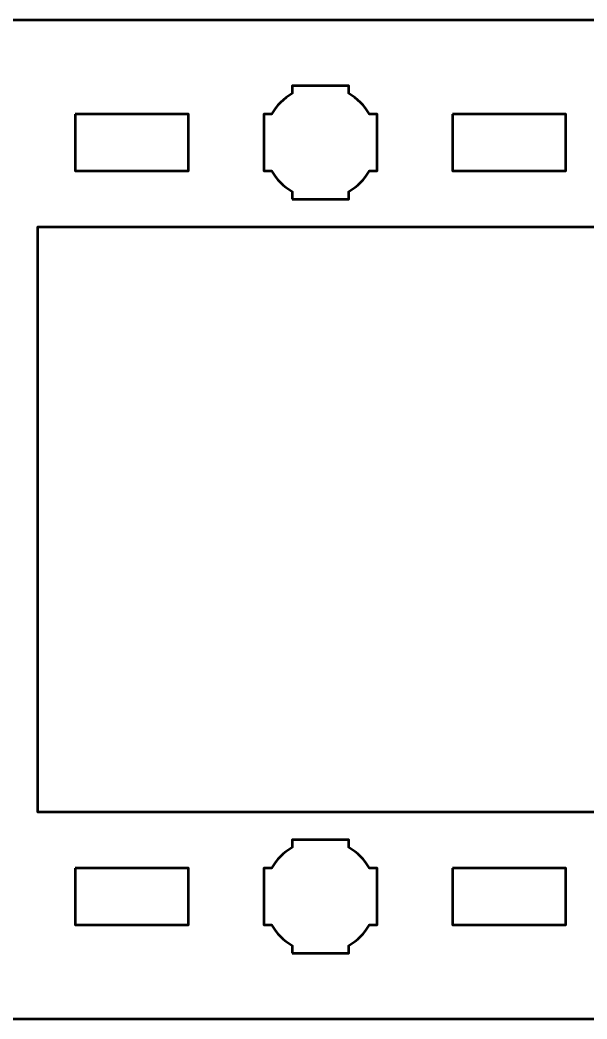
# Model space of a CAD drawing. Header units: centimetres. Extents: x -21.5 to -4.8, y -53.5 to -18.2.
# Drawn here: x -13.09 to -10.09, y -35.5 to -30.2 of the extents above; entities that cross this region are included whole.
import ezdxf

# ---------------------------------------------------------------- set-up
doc = ezdxf.new("R2010")
doc.units = ezdxf.units.CM
doc.header["$MEASUREMENT"] = 0
doc.layers.add('Layer 1', color=7, linetype='Continuous')

msp = doc.modelspace()

# ---------------------------------------------------------------- linework, layer by layer
at = {"layer": 'Layer 1', "lineweight": 53}
for points, knots in [([(-9.49999, -34.39999), (-9.49999, -34.39999), (-12.99993, -34.39999), (-12.99993, -34.39999), (-12.99993, -34.39999), (-12.99993, -33.38821), (-12.99993, -32.31176), (-12.99993, -31.29999), (-12.99993, -31.29999), (-12.99993, -31.29999), (-9.49999, -31.29999), (-9.49999, -31.29999), (-9.49999, -31.29999), (-9.49999, -31.29999), (-9.5, -31.14999), (-9.5, -31.14999), (-9.5, -31.14999), (-9.5, -31.14999), (-9.50002, -31.14999), (-9.50002, -31.14999), (-9.50002, -31.14999), (-9.50002, -31.14999), (-9.64995, -31.14999), (-9.64995, -31.14999), (-9.64995, -31.14999), (-9.64995, -31.14999), (-9.64995, -31.10988), (-9.64995, -31.10988), (-9.64995, -31.10988), (-9.69556, -31.08356), (-9.73348, -31.04553), (-9.7598, -31.00006), (-9.7598, -31.00006), (-9.7598, -31.00006), (-9.80002, -31.00006), (-9.80002, -31.00006), (-9.80002, -31.00006), (-9.80002, -31.00006), (-9.80002, -30.84999), (-9.80002, -30.84999), (-9.80002, -30.84999), (-9.80002, -30.84999), (-9.80002, -30.70006), (-9.80002, -30.70006), (-9.80002, -30.70006), (-9.80002, -30.70006), (-9.7598, -30.70006), (-9.7598, -30.70006), (-9.7598, -30.70006), (-9.73348, -30.65444), (-9.69556, -30.61656), (-9.64995, -30.59024), (-9.64995, -30.59024), (-9.64995, -30.59024), (-9.64995, -30.54999), (-9.64995, -30.54999), (-9.64995, -30.54999), (-9.64995, -30.54999), (-9.50002, -30.54999), (-9.50002, -30.54999), (-9.50002, -30.54999), (-9.50002, -30.54999), (-9.5, -30.54999), (-9.5, -30.54999), (-9.5, -30.54999), (-9.5, -30.54999), (-9.49999, -30.19997), (-9.49999, -30.19997), (-9.49999, -30.19997), (-9.49999, -30.19997), (-15.64994, -30.19997), (-15.64994, -30.19997), (-15.64994, -30.19997), (-15.92694, -30.19997), (-16.15004, -30.42306), (-16.15004, -30.70006), (-16.15004, -30.70006), (-16.15004, -30.70006), (-16.15004, -34.99992), (-16.15004, -34.99992), (-16.15004, -34.99992), (-16.15004, -35.27706), (-15.92694, -35.50002), (-15.64994, -35.50002), (-15.64994, -35.50002), (-15.64994, -35.50002), (-9.49999, -35.50002), (-9.49999, -35.50002), (-9.49999, -35.50002), (-9.49999, -35.50002), (-9.49999, -35.14999), (-9.49999, -35.14999), (-9.49999, -35.14999), (-9.49999, -35.14999), (-9.50002, -35.14999), (-9.50002, -35.14999), (-9.50002, -35.14999), (-9.50002, -35.14999), (-9.64995, -35.14999), (-9.64995, -35.14999), (-9.64995, -35.14999), (-9.64995, -35.14999), (-9.64995, -35.10988), (-9.64995, -35.10988), (-9.64995, -35.10988), (-9.69556, -35.08356), (-9.73348, -35.04553), (-9.7598, -35.00006), (-9.7598, -35.00006), (-9.7598, -35.00006), (-9.80002, -35.00006), (-9.80002, -35.00006), (-9.80002, -35.00006), (-9.80002, -35.00006), (-9.80002, -34.84999), (-9.80002, -34.84999), (-9.80002, -34.84999), (-9.80002, -34.84999), (-9.80002, -34.70006), (-9.80002, -34.70006), (-9.80002, -34.70006), (-9.80002, -34.70006), (-9.7598, -34.70006), (-9.7598, -34.70006), (-9.7598, -34.70006), (-9.73348, -34.65444), (-9.69556, -34.61656), (-9.64995, -34.59024), (-9.64995, -34.59024), (-9.64995, -34.59024), (-9.64995, -34.54999), (-9.64995, -34.54999), (-9.64995, -34.54999), (-9.64995, -34.54999), (-9.50002, -34.54999), (-9.50002, -34.54999), (-9.50002, -34.54999), (-9.50002, -34.54999), (-9.49999, -34.54999), (-9.49999, -34.54999), (-9.49999, -34.54999), (-9.49999, -34.54999), (-9.49999, -34.39999), (-9.49999, -34.39999)], [0, 0, 0, 0, 0.0277778, 0.0277778, 0.0277778, 0.0277778, 0.0555556, 0.0555556, 0.0555556, 0.0555556, 0.0833333, 0.0833333, 0.0833333, 0.0833333, 0.1111111, 0.1111111, 0.1111111, 0.1111111, 0.1388889, 0.1388889, 0.1388889, 0.1388889, 0.1666667, 0.1666667, 0.1666667, 0.1666667, 0.1944444, 0.1944444, 0.1944444, 0.1944444, 0.2222222, 0.2222222, 0.2222222, 0.2222222, 0.25, 0.25, 0.25, 0.25, 0.2777778, 0.2777778, 0.2777778, 0.2777778, 0.3055556, 0.3055556, 0.3055556, 0.3055556, 0.3333333, 0.3333333, 0.3333333, 0.3333333, 0.3611111, 0.3611111, 0.3611111, 0.3611111, 0.3888889, 0.3888889, 0.3888889, 0.3888889, 0.4166667, 0.4166667, 0.4166667, 0.4166667, 0.4444444, 0.4444444, 0.4444444, 0.4444444, 0.4722222, 0.4722222, 0.4722222, 0.4722222, 0.5, 0.5, 0.5, 0.5, 0.5277778, 0.5277778, 0.5277778, 0.5277778, 0.5555556, 0.5555556, 0.5555556, 0.5555556, 0.5833333, 0.5833333, 0.5833333, 0.5833333, 0.6111111, 0.6111111, 0.6111111, 0.6111111, 0.6388889, 0.6388889, 0.6388889, 0.6388889, 0.6666667, 0.6666667, 0.6666667, 0.6666667, 0.6944444, 0.6944444, 0.6944444, 0.6944444, 0.7222222, 0.7222222, 0.7222222, 0.7222222, 0.75, 0.75, 0.75, 0.75, 0.7777778, 0.7777778, 0.7777778, 0.7777778, 0.8055556, 0.8055556, 0.8055556, 0.8055556, 0.8333333, 0.8333333, 0.8333333, 0.8333333, 0.8611111, 0.8611111, 0.8611111, 0.8611111, 0.8888889, 0.8888889, 0.8888889, 0.8888889, 0.9166667, 0.9166667, 0.9166667, 0.9166667, 0.9444444, 0.9444444, 0.9444444, 0.9444444, 0.9722222, 0.9722222, 0.9722222, 0.9722222, 1, 1, 1, 1]), ([(-11.64995, -31.14999), (-11.64995, -31.14999), (-11.64995, -31.10988), (-11.64995, -31.10988), (-11.64995, -31.10988), (-11.69556, -31.08356), (-11.73348, -31.04553), (-11.7598, -31.00006), (-11.7598, -31.00006), (-11.7598, -31.00006), (-11.80002, -31.00006), (-11.80002, -31.00006), (-11.80002, -31.00006), (-11.80002, -31.00006), (-11.80002, -30.84999), (-11.80002, -30.84999), (-11.80002, -30.84999), (-11.80002, -30.84999), (-11.80002, -30.70006), (-11.80002, -30.70006), (-11.80002, -30.70006), (-11.80002, -30.70006), (-11.7598, -30.70006), (-11.7598, -30.70006), (-11.7598, -30.70006), (-11.73348, -30.65444), (-11.69556, -30.61656), (-11.64995, -30.59024), (-11.64995, -30.59024), (-11.64995, -30.59024), (-11.64995, -30.54999), (-11.64995, -30.54999), (-11.64995, -30.54999), (-11.64995, -30.54999), (-11.50002, -30.54999), (-11.50002, -30.54999), (-11.50002, -30.54999), (-11.50002, -30.54999), (-11.34994, -30.54999), (-11.34994, -30.54999), (-11.34994, -30.54999), (-11.34994, -30.54999), (-11.34994, -30.59024), (-11.34994, -30.59024), (-11.34994, -30.59024), (-11.30447, -30.61656), (-11.26644, -30.65444), (-11.24012, -30.70006), (-11.24012, -30.70006), (-11.24012, -30.70006), (-11.20001, -30.70006), (-11.20001, -30.70006), (-11.20001, -30.70006), (-11.20001, -30.70006), (-11.20001, -30.84999), (-11.20001, -30.84999), (-11.20001, -30.84999), (-11.20001, -30.84999), (-11.20001, -31.00006), (-11.20001, -31.00006), (-11.20001, -31.00006), (-11.20001, -31.00006), (-11.24012, -31.00006), (-11.24012, -31.00006), (-11.24012, -31.00006), (-11.26644, -31.04553), (-11.30447, -31.08356), (-11.34994, -31.10988), (-11.34994, -31.10988), (-11.34994, -31.10988), (-11.34994, -31.14999), (-11.34994, -31.14999), (-11.34994, -31.14999), (-11.34994, -31.14999), (-11.50002, -31.14999), (-11.50002, -31.14999), (-11.50002, -31.14999), (-11.50002, -31.14999), (-11.64995, -31.14999), (-11.64995, -31.14999)], [0, 0, 0, 0, 0.05, 0.05, 0.05, 0.05, 0.1, 0.1, 0.1, 0.1, 0.15, 0.15, 0.15, 0.15, 0.2, 0.2, 0.2, 0.2, 0.25, 0.25, 0.25, 0.25, 0.3, 0.3, 0.3, 0.3, 0.35, 0.35, 0.35, 0.35, 0.4, 0.4, 0.4, 0.4, 0.45, 0.45, 0.45, 0.45, 0.5, 0.5, 0.5, 0.5, 0.55, 0.55, 0.55, 0.55, 0.6, 0.6, 0.6, 0.6, 0.65, 0.65, 0.65, 0.65, 0.7, 0.7, 0.7, 0.7, 0.75, 0.75, 0.75, 0.75, 0.8, 0.8, 0.8, 0.8, 0.85, 0.85, 0.85, 0.85, 0.9, 0.9, 0.9, 0.9, 0.95, 0.95, 0.95, 0.95, 1, 1, 1, 1]), ([(-12.79999, -30.70006), (-12.79999, -30.70006), (-12.19999, -30.70006), (-12.19999, -30.70006), (-12.19999, -30.70006), (-12.19999, -30.70006), (-12.19999, -31.00007), (-12.19999, -31.00007), (-12.19999, -31.00007), (-12.19999, -31.00007), (-12.79999, -31.00007), (-12.79999, -31.00007), (-12.79999, -31.00007), (-12.79999, -31.00007), (-12.79999, -30.70006), (-12.79999, -30.70006)], [0, 0, 0, 0, 0.25, 0.25, 0.25, 0.25, 0.5, 0.5, 0.5, 0.5, 0.75, 0.75, 0.75, 0.75, 1, 1, 1, 1]), ([(-10.80003, -30.70006), (-10.80003, -30.70006), (-10.20002, -30.70006), (-10.20002, -30.70006), (-10.20002, -30.70006), (-10.20002, -30.70006), (-10.20002, -31.00007), (-10.20002, -31.00007), (-10.20002, -31.00007), (-10.20002, -31.00007), (-10.80003, -31.00007), (-10.80003, -31.00007), (-10.80003, -31.00007), (-10.80003, -31.00007), (-10.80003, -30.70006), (-10.80003, -30.70006)], [0, 0, 0, 0, 0.25, 0.25, 0.25, 0.25, 0.5, 0.5, 0.5, 0.5, 0.75, 0.75, 0.75, 0.75, 1, 1, 1, 1]), ([(-11.64995, -35.14999), (-11.64995, -35.14999), (-11.64995, -35.10988), (-11.64995, -35.10988), (-11.64995, -35.10988), (-11.69556, -35.08356), (-11.73348, -35.04553), (-11.7598, -35.00006), (-11.7598, -35.00006), (-11.7598, -35.00006), (-11.80002, -35.00006), (-11.80002, -35.00006), (-11.80002, -35.00006), (-11.80002, -35.00006), (-11.80002, -34.84999), (-11.80002, -34.84999), (-11.80002, -34.84999), (-11.80002, -34.84999), (-11.80002, -34.70006), (-11.80002, -34.70006), (-11.80002, -34.70006), (-11.80002, -34.70006), (-11.7598, -34.70006), (-11.7598, -34.70006), (-11.7598, -34.70006), (-11.73348, -34.65444), (-11.69556, -34.61656), (-11.64995, -34.59024), (-11.64995, -34.59024), (-11.64995, -34.59024), (-11.64995, -34.54999), (-11.64995, -34.54999), (-11.64995, -34.54999), (-11.64995, -34.54999), (-11.50002, -34.54999), (-11.50002, -34.54999), (-11.50002, -34.54999), (-11.50002, -34.54999), (-11.34994, -34.54999), (-11.34994, -34.54999), (-11.34994, -34.54999), (-11.34994, -34.54999), (-11.34994, -34.59024), (-11.34994, -34.59024), (-11.34994, -34.59024), (-11.30447, -34.61656), (-11.26644, -34.65444), (-11.24012, -34.70006), (-11.24012, -34.70006), (-11.24012, -34.70006), (-11.20001, -34.70006), (-11.20001, -34.70006), (-11.20001, -34.70006), (-11.20001, -34.70006), (-11.20001, -34.84999), (-11.20001, -34.84999), (-11.20001, -34.84999), (-11.20001, -34.84999), (-11.20001, -35.00006), (-11.20001, -35.00006), (-11.20001, -35.00006), (-11.20001, -35.00006), (-11.24012, -35.00006), (-11.24012, -35.00006), (-11.24012, -35.00006), (-11.26644, -35.04553), (-11.30447, -35.08356), (-11.34994, -35.10988), (-11.34994, -35.10988), (-11.34994, -35.10988), (-11.34994, -35.14999), (-11.34994, -35.14999), (-11.34994, -35.14999), (-11.34994, -35.14999), (-11.50002, -35.14999), (-11.50002, -35.14999), (-11.50002, -35.14999), (-11.50002, -35.14999), (-11.64995, -35.14999), (-11.64995, -35.14999)], [0, 0, 0, 0, 0.05, 0.05, 0.05, 0.05, 0.1, 0.1, 0.1, 0.1, 0.15, 0.15, 0.15, 0.15, 0.2, 0.2, 0.2, 0.2, 0.25, 0.25, 0.25, 0.25, 0.3, 0.3, 0.3, 0.3, 0.35, 0.35, 0.35, 0.35, 0.4, 0.4, 0.4, 0.4, 0.45, 0.45, 0.45, 0.45, 0.5, 0.5, 0.5, 0.5, 0.55, 0.55, 0.55, 0.55, 0.6, 0.6, 0.6, 0.6, 0.65, 0.65, 0.65, 0.65, 0.7, 0.7, 0.7, 0.7, 0.75, 0.75, 0.75, 0.75, 0.8, 0.8, 0.8, 0.8, 0.85, 0.85, 0.85, 0.85, 0.9, 0.9, 0.9, 0.9, 0.95, 0.95, 0.95, 0.95, 1, 1, 1, 1]), ([(-12.79999, -34.69993), (-12.79999, -34.69993), (-12.19999, -34.69993), (-12.19999, -34.69993), (-12.19999, -34.69993), (-12.19999, -34.69993), (-12.19999, -34.99992), (-12.19999, -34.99992), (-12.19999, -34.99992), (-12.19999, -34.99992), (-12.79999, -34.99992), (-12.79999, -34.99992), (-12.79999, -34.99992), (-12.79999, -34.99992), (-12.79999, -34.69993), (-12.79999, -34.69993)], [0, 0, 0, 0, 0.25, 0.25, 0.25, 0.25, 0.5, 0.5, 0.5, 0.5, 0.75, 0.75, 0.75, 0.75, 1, 1, 1, 1]), ([(-10.80003, -34.69993), (-10.80003, -34.69993), (-10.20002, -34.69993), (-10.20002, -34.69993), (-10.20002, -34.69993), (-10.20002, -34.69993), (-10.20002, -34.99992), (-10.20002, -34.99992), (-10.20002, -34.99992), (-10.20002, -34.99992), (-10.80003, -34.99992), (-10.80003, -34.99992), (-10.80003, -34.99992), (-10.80003, -34.99992), (-10.80003, -34.69993), (-10.80003, -34.69993)], [0, 0, 0, 0, 0.25, 0.25, 0.25, 0.25, 0.5, 0.5, 0.5, 0.5, 0.75, 0.75, 0.75, 0.75, 1, 1, 1, 1])]:
    msp.add_open_spline(points, degree=3, knots=knots, dxfattribs=at)

doc.saveas('drawing.dxf')
